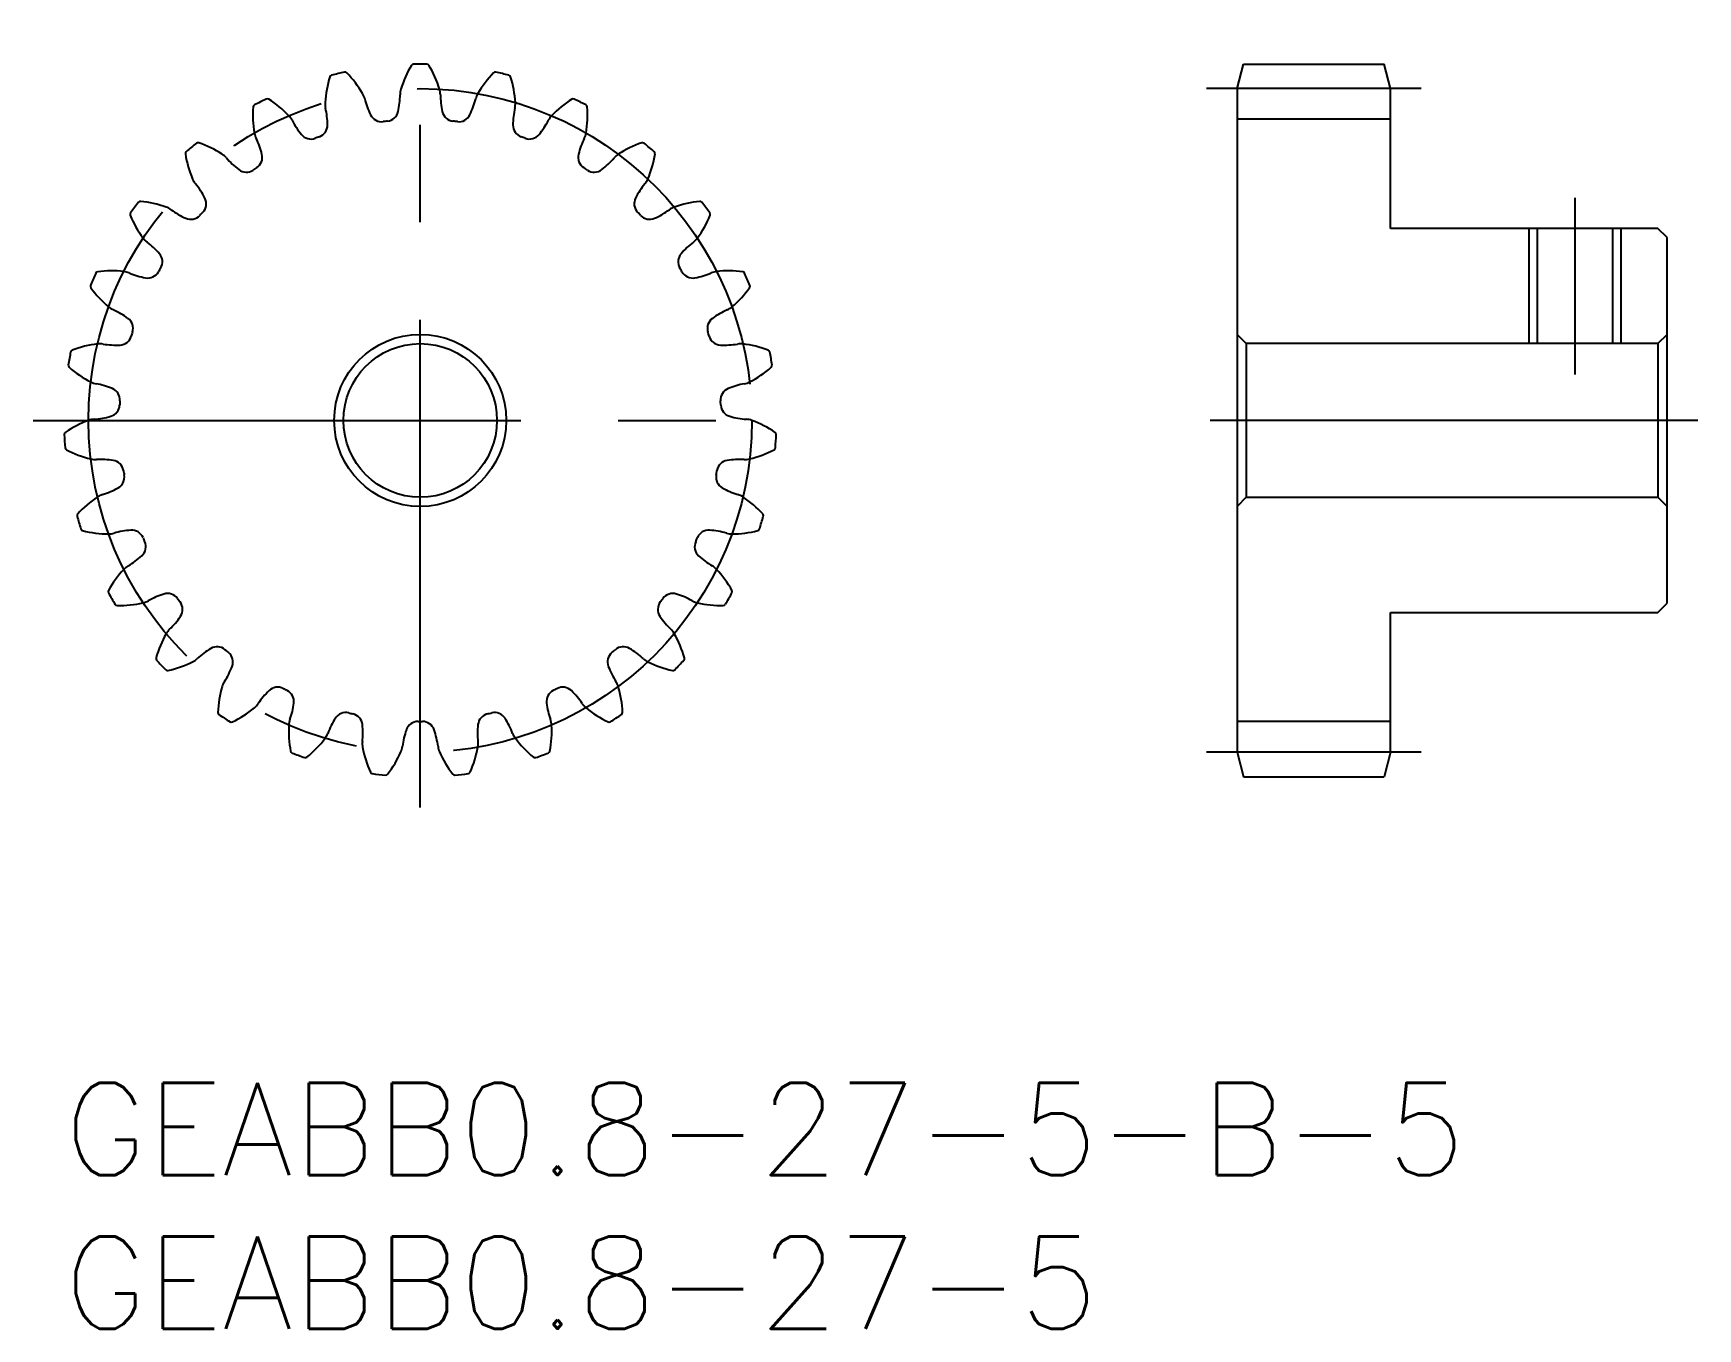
# Model space of a CAD drawing. Extents: x -1 to 53.2, y -8 to 34.2.
import ezdxf

# ---------------------------------------------------------------- set-up
doc = ezdxf.new("R2010")
doc.units = 0
doc.header["$LTSCALE"] = 0.5
doc.linetypes.add('CENTER', pattern=[50.8, 31.75, -6.35, 6.35, -6.35])
for name, color, linetype in [('MSM_CENTER', 1, 'CENTER'), ('MSM_CONTINUOUS', 7, 'CONTINUOUS'), ('MSM_NARROW', 5, 'CONTINUOUS'), ('MSM_PART_NUMBER', 7, 'CONTINUOUS')]:
    doc.layers.add(name, color=color, linetype=linetype)
doc.styles.get("Standard").update_dxf_attribs({"font": 'txt.shx', "height": 1, "bigfont": 'bigfont.shx'})

# ---------------------------------------------------------------- blocks, each defined once
blk = doc.blocks.new('*U2')
at = {"layer": 'MSM_PART_NUMBER'}
blk.add_text('GEABB0.8-27-5-B-5', height=3, dxfattribs=at).set_placement((0, -3))
blk = doc.blocks.new('*U3')
at = {"layer": 'MSM_PART_NUMBER'}
blk.add_text('GEABB0.8-27-5', height=3, dxfattribs=at).set_placement((0, -8))

msp = doc.modelspace()

# ---------------------------------------------------------------- linework, layer by layer
at = {"layer": 'MSM_CENTER'}
for p, q in [((11.6, 8.962), (11.6, 34.162)), ((44.2, 32.362), (37.2, 32.362)), ((49.2, 28.812), (49.2, 23.062)), ((-1, 21.562), (24.2, 21.562)), ((53.2, 21.562), (37.2, 21.562)), ((44.2, 10.762), (37.2, 10.762))]:
    msp.add_line(p, q, dxfattribs=at)
msp.add_circle((11.6, 21.562), 10.8, dxfattribs=at)
at = {"layer": 'MSM_CONTINUOUS'}
for p, q in [((38.2, 32.362), (38.414, 33.162)), ((38.414, 33.162), (42.986, 33.162)), ((43.2, 32.362), (42.986, 33.162)), ((38.2, 32.362), (38.2, 10.762)), ((43.2, 27.812), (43.2, 32.362)), ((43.2, 31.362), (38.2, 31.362)), ((51.9, 27.812), (43.2, 27.812)), ((47.97, 27.812), (47.97, 24.062)), ((50.429, 27.812), (50.429, 24.062)), ((52.2, 27.512), (51.9, 27.812)), ((52.2, 15.612), (52.2, 27.512)), ((38.2, 24.362), (38.5, 24.062)), ((38.5, 24.062), (38.5, 19.062)), ((51.9, 24.062), (38.5, 24.062)), ((51.9, 24.062), (52.2, 24.362)), ((51.9, 24.062), (51.9, 19.062)), ((38.5, 19.062), (38.2, 18.762)), ((38.5, 19.062), (51.9, 19.062)), ((52.2, 18.762), (51.9, 19.062)), ((43.2, 10.762), (43.2, 15.312)), ((43.2, 15.312), (51.9, 15.312)), ((51.9, 15.312), (52.2, 15.612)), ((43.2, 11.762), (38.2, 11.762)), ((38.2, 10.762), (38.414, 9.962)), ((43.2, 10.762), (42.986, 9.962)), ((38.414, 9.962), (42.986, 9.962))]:
    msp.add_line(p, q, dxfattribs=at)
for radius in [2.8, 2.5]:
    msp.add_circle((11.6, 21.562), radius, dxfattribs=at)
for centre, radius, start, end in [((14.205, 31.376), 3.375, 148.8542, 163.3333), ((11.385, 33.08), 0.08, 91.0683, 148.8542), ((11.6, 21.562), 11.6, 88.9317, 91.0683), ((11.815, 33.08), 0.08, 31.1458, 88.9317), ((8.995, 31.376), 3.375, 16.6667, 31.1458), ((11.872, 31.712), 3.375, 162.1876, 176.6667), ((8.735, 32.72), 0.08, 104.4017, 162.1876), ((11.6, 21.562), 11.6, 102.265, 104.4017), ((9.153, 32.819), 0.08, 44.4791, 102.265), ((6.802, 30.51), 3.375, 30, 44.4791), ((16.398, 30.51), 3.375, 135.5209, 150), ((14.047, 32.819), 0.08, 77.735, 135.5209), ((11.6, 21.562), 11.6, 75.5983, 77.735), ((14.465, 32.72), 0.08, 17.8124, 75.5983), ((11.328, 31.712), 3.375, 3.3333, 17.8124), ((11.6, 21.562), 11.6, 115.5983, 117.735), ((6.623, 31.951), 0.08, 57.8124, 115.5983), ((4.867, 29.162), 3.375, 43.3333, 57.8124), ((9.157, 31.87), 0.656, 14.063, 30), ((12.412, 32.686), 2.7, 194.0883, 205.8435), ((8.245, 32.199), 2.7, 347.4899, 359.2451), ((11.6, 32.156), 0.656, 163.3333, 179.2704), ((11.6, 32.156), 0.656, 0.7296, 16.6667), ((14.955, 32.199), 2.7, 180.7549, 192.5101), ((10.788, 32.686), 2.7, 334.1565, 345.9117), ((14.043, 31.87), 0.656, 150, 165.937), ((18.333, 29.162), 3.375, 122.1876, 136.6667), ((16.577, 31.951), 0.08, 64.4017, 122.1876), ((11.6, 21.562), 11.6, 62.265, 64.4017), ((9.524, 31.501), 3.375, 175.5209, 190), ((6.239, 31.758), 0.08, 117.735, 175.5209), ((6.846, 31.029), 0.656, 27.3963, 43.3333), ((9.157, 31.87), 0.656, 176.6667, 192.6037), ((5.882, 31.139), 2.7, 0.8232, 12.5784), ((10.342, 31.684), 0.4, 205.8435, 277.0868), ((10.49, 31.701), 0.4, 276.2465, 347.4899), ((12.71, 31.701), 0.4, 192.5101, 263.7535), ((12.858, 31.684), 0.4, 262.9132, 334.1565), ((17.318, 31.139), 2.7, 167.4216, 179.1768), ((14.043, 31.87), 0.656, 347.3963, 3.3333), ((16.354, 31.029), 0.656, 136.6667, 152.6037), ((16.961, 31.758), 0.08, 4.4791, 62.265), ((13.676, 31.501), 3.375, 350, 4.4791), ((6.846, 31.029), 0.656, 190, 205.937), ((9.824, 32.574), 2.7, 207.4216, 219.1768), ((8.182, 31.172), 0.4, 289.5798, 0.8232), ((11.6, 21.562), 9.8, 96.2465, 97.0868), ((11.6, 21.562), 9.8, 82.9132, 83.7535), ((15.018, 31.172), 0.4, 179.1768, 250.4202), ((13.376, 32.574), 2.7, 320.8232, 332.5784), ((16.354, 31.029), 0.656, 334.063, 350), ((11.6, 21.562), 11.6, 128.9317, 131.0683), ((4.361, 30.523), 0.08, 71.1457, 128.9317), ((3.296, 27.405), 3.375, 56.6667, 71.1458), ((3.828, 29.562), 2.7, 14.1565, 25.9117), ((8.041, 31.121), 0.4, 219.1768, 290.4202), ((11.6, 21.562), 9.8, 109.5798, 110.4202), ((11.6, 21.562), 9.8, 69.5798, 70.4202), ((15.159, 31.121), 0.4, 249.5798, 320.8232), ((19.372, 29.562), 2.7, 154.0883, 165.8435), ((19.904, 27.405), 3.375, 108.8542, 123.3333), ((18.839, 30.523), 0.08, 51.0683, 108.8542), ((11.6, 21.562), 11.6, 48.9317, 51.0683), ((4.032, 30.247), 0.08, 131.0683, 188.8542), ((7.288, 30.754), 3.375, 188.8542, 203.3333), ((4.79, 29.677), 0.656, 40.7296, 56.6667), ((7.332, 31.867), 2.7, 220.7549, 232.5101), ((6.058, 30.125), 0.4, 302.9132, 14.1565), ((17.142, 30.125), 0.4, 165.8435, 237.0868), ((15.868, 31.867), 2.7, 307.4899, 319.2451), ((18.41, 29.677), 0.656, 123.3333, 139.2704), ((15.912, 30.754), 3.375, 336.6667, 351.1458), ((19.168, 30.247), 0.08, 351.1458, 48.9317), ((4.79, 29.677), 0.656, 203.3333, 219.2704), ((5.933, 30.042), 0.4, 232.5101, 303.7535), ((11.6, 21.562), 9.8, 122.9132, 123.7535), ((11.6, 21.562), 9.8, 56.2465, 57.0868), ((17.267, 30.042), 0.4, 236.2465, 307.4899), ((18.41, 29.677), 0.656, 320.7296, 336.6667), ((2.192, 27.554), 2.7, 27.4899, 39.2451), ((4.232, 28.616), 0.4, 316.2465, 27.4899), ((18.968, 28.616), 0.4, 152.5101, 223.7535), ((21.008, 27.554), 2.7, 140.7549, 152.5101), ((2.233, 28.268), 0.08, 144.4017, 202.1876), ((5.284, 29.512), 3.375, 202.1876, 216.6667), ((11.6, 21.562), 11.6, 142.265, 144.4017), ((2.489, 28.612), 0.08, 84.4791, 142.265), ((2.172, 25.332), 3.375, 70, 84.4791), ((3.103, 27.888), 0.656, 54.063, 70), ((5.071, 30.605), 2.7, 234.0883, 245.8435), ((4.13, 28.507), 0.4, 245.8435, 317.0868), ((11.6, 21.562), 9.8, 136.2465, 137.0868), ((11.6, 21.562), 9.8, 42.9132, 43.7535), ((19.07, 28.507), 0.4, 222.9132, 294.1565), ((18.129, 30.605), 2.7, 294.1565, 305.9117), ((20.097, 27.888), 0.656, 110, 125.937), ((21.028, 25.332), 3.375, 95.5209, 110), ((17.916, 29.512), 3.375, 323.3333, 337.8124), ((20.711, 28.612), 0.08, 37.735, 95.5209), ((11.6, 21.562), 11.6, 35.5983, 37.735), ((20.967, 28.268), 0.08, 337.8124, 35.5983), ((3.103, 27.888), 0.656, 216.6667, 232.6037), ((1.064, 25.223), 2.7, 40.8232, 52.5784), ((22.136, 25.223), 2.7, 127.4216, 139.1768), ((20.097, 27.888), 0.656, 307.3963, 323.3333), ((2.804, 26.726), 0.4, 329.5798, 40.8232), ((20.396, 26.726), 0.4, 139.1768, 210.4202), ((11.6, 21.562), 11.6, 155.5983, 157.735), ((1.109, 26.321), 0.08, 97.8124, 155.5983), ((1.557, 23.057), 3.375, 83.3333, 97.8124), ((1.873, 25.758), 0.656, 67.3963, 83.3333), ((3.161, 28.856), 2.7, 247.4216, 259.1768), ((2.729, 26.597), 0.4, 259.1768, 330.4202), ((11.6, 21.562), 9.8, 149.5798, 150.4202), ((11.6, 21.562), 9.8, 29.5798, 30.4202), ((20.471, 26.597), 0.4, 209.5798, 280.8232), ((20.039, 28.856), 2.7, 280.8232, 292.5784), ((21.327, 25.758), 0.656, 96.6667, 112.6037), ((21.643, 23.057), 3.375, 82.1876, 96.6667), ((22.091, 26.321), 0.08, 24.4017, 82.1876), ((11.6, 21.562), 11.6, 22.265, 24.4017), ((0.939, 25.927), 0.08, 157.735, 215.5209), ((3.621, 27.841), 3.375, 215.5209, 230), ((19.579, 27.841), 3.375, 310, 324.4791), ((22.261, 25.927), 0.08, 324.4791, 22.265), ((1.873, 25.758), 0.656, 230, 245.937), ((0.503, 22.694), 2.7, 54.1565, 65.9117), ((22.697, 22.694), 2.7, 114.0883, 125.8435), ((21.327, 25.758), 0.656, 294.063, 310), ((1.85, 24.559), 0.4, 342.9132, 54.1565), ((11.6, 21.562), 9.8, 162.9132, 163.7535), ((21.35, 24.559), 0.4, 125.8435, 197.0868), ((11.6, 21.562), 9.8, 16.2465, 17.0868), ((0.294, 23.773), 0.08, 111.1458, 168.9317), ((1.483, 20.7), 3.375, 96.6667, 111.1458), ((1.167, 23.401), 0.656, 80.7296, 96.6667), ((1.707, 26.713), 2.7, 260.7549, 272.5101), ((1.807, 24.415), 0.4, 272.5101, 343.7535), ((21.393, 24.415), 0.4, 196.2465, 267.4899), ((21.493, 26.713), 2.7, 267.4899, 279.2451), ((22.033, 23.401), 0.656, 83.3333, 99.2704), ((21.717, 20.7), 3.375, 68.8542, 83.3333), ((22.906, 23.773), 0.08, 11.0683, 68.8542), ((0.22, 23.35), 0.08, 171.0683, 228.8542), ((11.6, 21.562), 11.6, 168.9317, 171.0683), ((11.6, 21.562), 11.6, 8.9317, 11.0683), ((22.98, 23.35), 0.08, 311.1458, 8.9317), ((2.388, 25.832), 3.375, 228.8542, 243.3333), ((1.167, 23.401), 0.656, 243.3333, 259.2704), ((22.033, 23.401), 0.656, 280.7296, 296.6667), ((20.812, 25.832), 3.375, 296.6667, 311.1458), ((0.541, 20.105), 2.7, 67.4899, 79.2451), ((1.422, 22.23), 0.4, 356.2465, 67.4899), ((21.778, 22.23), 0.4, 112.5101, 183.7535), ((22.659, 20.105), 2.7, 100.7549, 112.5101), ((0.785, 24.293), 2.7, 274.0883, 285.8435), ((1.413, 22.08), 0.4, 285.8435, 357.0868), ((11.6, 21.562), 9.8, 176.2465, 177.0868), ((11.6, 21.562), 9.8, 2.9132, 3.7535), ((21.787, 22.08), 0.4, 182.9132, 254.1565), ((22.415, 24.293), 2.7, 254.1565, 265.9117), ((0.089, 21.107), 0.08, 124.4791, 182.265), ((1.954, 18.39), 3.375, 110, 124.4791), ((1.024, 20.946), 0.656, 94.063, 110), ((22.176, 20.946), 0.656, 70, 85.937), ((21.246, 18.39), 3.375, 55.5209, 70), ((23.111, 21.107), 0.08, 357.735, 55.5209), ((11.6, 21.562), 11.6, 182.265, 184.4017), ((0.114, 20.678), 0.08, 184.4017, 242.1876), ((1.651, 23.592), 3.375, 242.1876, 256.6667), ((21.549, 23.592), 3.375, 283.3333, 297.8124), ((23.086, 20.678), 0.08, 297.8124, 355.5983), ((11.6, 21.562), 11.6, 355.5983, 357.735), ((1.024, 20.946), 0.656, 256.6667, 272.6037), ((1.175, 17.594), 2.7, 80.8232, 92.5784), ((1.542, 19.864), 0.4, 9.5798, 80.8232), ((21.658, 19.864), 0.4, 99.1768, 170.4202), ((22.025, 17.594), 2.7, 87.4216, 99.1768), ((22.176, 20.946), 0.656, 267.3963, 283.3333), ((1.568, 19.717), 0.4, 299.1768, 10.4202), ((11.6, 21.562), 9.8, 189.5798, 190.4202), ((21.632, 19.717), 0.4, 169.5798, 240.8232), ((11.6, 21.562), 9.8, 349.5798, 350.4202), ((2.946, 16.251), 3.375, 123.3333, 137.8124), ((1.451, 18.523), 0.656, 107.3963, 123.3333), ((0.447, 21.725), 2.7, 287.4216, 299.1768), ((22.753, 21.725), 2.7, 240.8232, 252.5784), ((21.749, 18.523), 0.656, 56.6667, 72.6037), ((20.254, 16.251), 3.375, 42.1876, 56.6667), ((0.504, 18.464), 0.08, 137.8124, 195.5983), ((11.6, 21.562), 11.6, 195.5983, 197.735), ((11.6, 21.562), 11.6, 342.265, 344.4017), ((22.696, 18.464), 0.08, 344.4017, 42.1876), ((0.627, 18.053), 0.08, 197.735, 255.5209), ((1.451, 21.243), 3.375, 255.5209, 270), ((1.451, 18.523), 0.656, 270, 285.937), ((2.372, 15.297), 2.7, 94.1565, 105.9117), ((2.205, 17.591), 0.4, 22.9132, 94.1565), ((20.995, 17.591), 0.4, 85.8435, 157.0868), ((20.828, 15.297), 2.7, 74.0883, 85.8435), ((21.749, 18.523), 0.656, 254.063, 270), ((21.749, 21.243), 3.375, 270, 284.4791), ((22.573, 18.053), 0.08, 284.4791, 342.265), ((2.264, 17.453), 0.4, 312.5101, 23.7535), ((11.6, 21.562), 9.8, 202.9132, 203.7535), ((20.936, 17.453), 0.4, 156.2465, 227.4899), ((11.6, 21.562), 9.8, 336.2465, 337.0868), ((2.426, 16.265), 0.656, 120.7296, 136.6667), ((0.71, 19.149), 2.7, 300.7549, 312.5101), ((22.49, 19.149), 2.7, 227.4899, 239.2451), ((20.774, 16.265), 0.656, 43.3333, 59.2704), ((4.404, 14.399), 3.375, 136.6667, 151.1458), ((18.796, 14.399), 3.375, 28.8542, 43.3333), ((1.518, 15.989), 0.08, 151.1458, 208.9317), ((11.6, 21.562), 11.6, 208.9317, 211.0683), ((4.065, 13.337), 2.7, 107.4899, 119.2451), ((3.374, 15.531), 0.4, 36.2465, 107.4899), ((11.6, 21.562), 9.8, 216.2465, 217.0868), ((11.6, 21.562), 9.8, 322.9132, 323.7535), ((19.826, 15.531), 0.4, 72.5101, 143.7535), ((19.135, 13.337), 2.7, 60.7549, 72.5101), ((11.6, 21.562), 11.6, 328.9317, 331.0683), ((21.682, 15.989), 0.08, 331.0683, 28.8542), ((1.733, 15.617), 0.08, 211.0683, 268.8542), ((1.798, 18.911), 3.375, 268.8542, 283.3333), ((2.426, 16.265), 0.656, 283.3333, 299.2704), ((1.56, 16.702), 2.7, 314.0883, 325.8435), ((3.463, 15.411), 0.4, 325.8435, 37.0868), ((19.737, 15.411), 0.4, 142.9132, 214.1565), ((21.64, 16.702), 2.7, 214.1565, 225.9117), ((20.774, 16.265), 0.656, 240.7296, 256.6667), ((21.402, 18.911), 3.375, 256.6667, 271.1458), ((21.467, 15.617), 0.08, 271.1458, 328.9317), ((3.894, 14.292), 0.656, 134.063, 150), ((19.306, 14.292), 0.656, 30, 45.937), ((6.25, 12.932), 3.375, 150, 164.4791), ((6.165, 11.821), 2.7, 120.8232, 132.5784), ((4.986, 13.796), 0.4, 49.5798, 120.8232), ((11.6, 21.562), 9.8, 229.5798, 230.4202), ((11.6, 21.562), 9.8, 309.5798, 310.4202), ((18.214, 13.796), 0.4, 59.1768, 130.4202), ((17.035, 11.821), 2.7, 47.4216, 59.1768), ((16.95, 12.932), 3.375, 15.5209, 30), ((3.075, 13.814), 0.08, 164.4791, 222.265), ((11.6, 21.562), 11.6, 222.265, 224.4017), ((2.674, 16.722), 3.375, 282.1876, 296.6667), ((3.894, 14.292), 0.656, 296.6667, 312.6037), ((2.951, 14.518), 2.7, 327.4216, 339.1768), ((5.101, 13.7), 0.4, 339.1768, 50.4202), ((18.099, 13.7), 0.4, 129.5798, 200.8232), ((20.249, 14.518), 2.7, 200.8232, 212.5784), ((19.306, 14.292), 0.656, 227.3963, 243.3333), ((20.526, 16.722), 3.375, 243.3333, 257.8124), ((11.6, 21.562), 11.6, 315.5983, 317.735), ((20.125, 13.814), 0.08, 317.735, 15.5209), ((3.37, 13.501), 0.08, 224.4017, 282.1876), ((5.779, 12.711), 0.656, 147.3963, 163.3333), ((17.421, 12.711), 0.656, 16.6667, 32.6037), ((19.83, 13.501), 0.08, 257.8124, 315.5983), ((8.384, 11.931), 3.375, 163.3333, 177.8124), ((8.558, 10.83), 2.7, 134.1565, 145.9117), ((6.956, 12.481), 0.4, 62.9132, 134.1565), ((11.6, 21.562), 9.8, 242.9132, 243.7535), ((7.089, 12.413), 0.4, 352.5101, 63.7535), ((16.111, 12.413), 0.4, 116.2465, 187.4899), ((11.6, 21.562), 9.8, 296.2465, 297.0868), ((16.244, 12.481), 0.4, 45.8435, 117.0868), ((14.642, 10.83), 2.7, 34.0883, 45.8435), ((14.816, 11.931), 3.375, 2.1876, 16.6667), ((5.091, 12.057), 0.08, 177.8124, 235.5983), ((11.6, 21.562), 11.6, 235.5983, 237.735), ((4.031, 14.794), 3.375, 295.5209, 310), ((5.779, 12.711), 0.656, 310, 325.937), ((4.809, 12.713), 2.7, 340.7549, 352.5101), ((9.175, 11.654), 0.4, 76.2465, 147.4899), ((11.6, 21.562), 9.8, 256.2465, 257.0868), ((9.321, 11.62), 0.4, 5.8435, 77.0868), ((13.879, 11.62), 0.4, 102.9132, 174.1565), ((11.6, 21.562), 9.8, 282.9132, 283.7535), ((14.025, 11.654), 0.4, 32.5101, 103.7535), ((18.391, 12.713), 2.7, 187.4899, 199.2451), ((17.421, 12.711), 0.656, 214.063, 230), ((19.169, 14.794), 3.375, 230, 244.4791), ((11.6, 21.562), 11.6, 302.265, 304.4017), ((18.109, 12.057), 0.08, 304.4017, 2.1876), ((5.45, 11.821), 0.08, 237.735, 295.5209), ((10.692, 11.449), 3.375, 176.6667, 191.1458), ((7.977, 11.607), 0.656, 160.7296, 176.6667), ((11.115, 10.418), 2.7, 147.4899, 159.2451), ((7.033, 11.386), 2.7, 354.0883, 5.8435), ((13.698, 10.607), 2.7, 160.8232, 172.5784), ((11.525, 11.362), 0.4, 89.5798, 160.8232), ((11.6, 21.562), 9.8, 269.5798, 270.4202), ((11.675, 11.362), 0.4, 19.1768, 90.4202), ((9.502, 10.607), 2.7, 7.4216, 19.1768), ((16.167, 11.386), 2.7, 174.1565, 185.9117), ((12.085, 10.418), 2.7, 20.7549, 32.5101), ((12.508, 11.449), 3.375, 348.8542, 3.3333), ((15.223, 11.607), 0.656, 3.3333, 19.2704), ((17.75, 11.821), 0.08, 244.4791, 302.265), ((5.795, 13.231), 3.375, 308.8542, 323.3333), ((7.977, 11.607), 0.656, 323.3333, 339.2704), ((10.37, 11.04), 0.656, 174.063, 190), ((13.048, 11.512), 3.375, 190, 204.4791), ((10.37, 11.04), 0.656, 336.6667, 352.6037), ((12.83, 11.04), 0.656, 187.3963, 203.3333), ((10.152, 11.512), 3.375, 335.5209, 350), ((12.83, 11.04), 0.656, 350, 5.937), ((15.223, 11.607), 0.656, 200.7296, 216.6667), ((17.405, 13.231), 3.375, 216.6667, 231.1458), ((7.459, 10.812), 0.08, 191.1458, 248.9317), ((11.6, 21.562), 11.6, 248.9317, 251.0683), ((7.862, 10.665), 0.08, 251.0683, 308.8542), ((7.873, 12.117), 3.375, 322.1876, 336.6667), ((15.327, 12.117), 3.375, 203.3333, 217.8124), ((15.338, 10.665), 0.08, 231.1458, 288.9317), ((11.6, 21.562), 11.6, 288.9317, 291.0683), ((15.741, 10.812), 0.08, 291.0683, 348.8542), ((10.05, 10.147), 0.08, 204.4791, 262.265), ((11.6, 21.562), 11.6, 262.265, 264.4017), ((10.476, 10.097), 0.08, 264.4017, 322.1876), ((12.724, 10.097), 0.08, 217.8124, 275.5983), ((11.6, 21.562), 11.6, 275.5983, 277.735), ((13.15, 10.147), 0.08, 277.735, 335.5209)]:
    msp.add_arc(centre, radius, start, end, dxfattribs=at)
at = {"layer": 'MSM_NARROW'}
for p, q in [((47.7, 27.812), (47.7, 24.062)), ((50.7, 27.812), (50.7, 24.062))]:
    msp.add_line(p, q, dxfattribs=at)

# ---------------------------------------------------------------- block references
at = {"layer": 'MSM_CONTINUOUS'}
for name in ['*U2', '*U3']:
    msp.add_blockref(name, (0, 0), dxfattribs=at)

doc.saveas('drawing.dxf')
